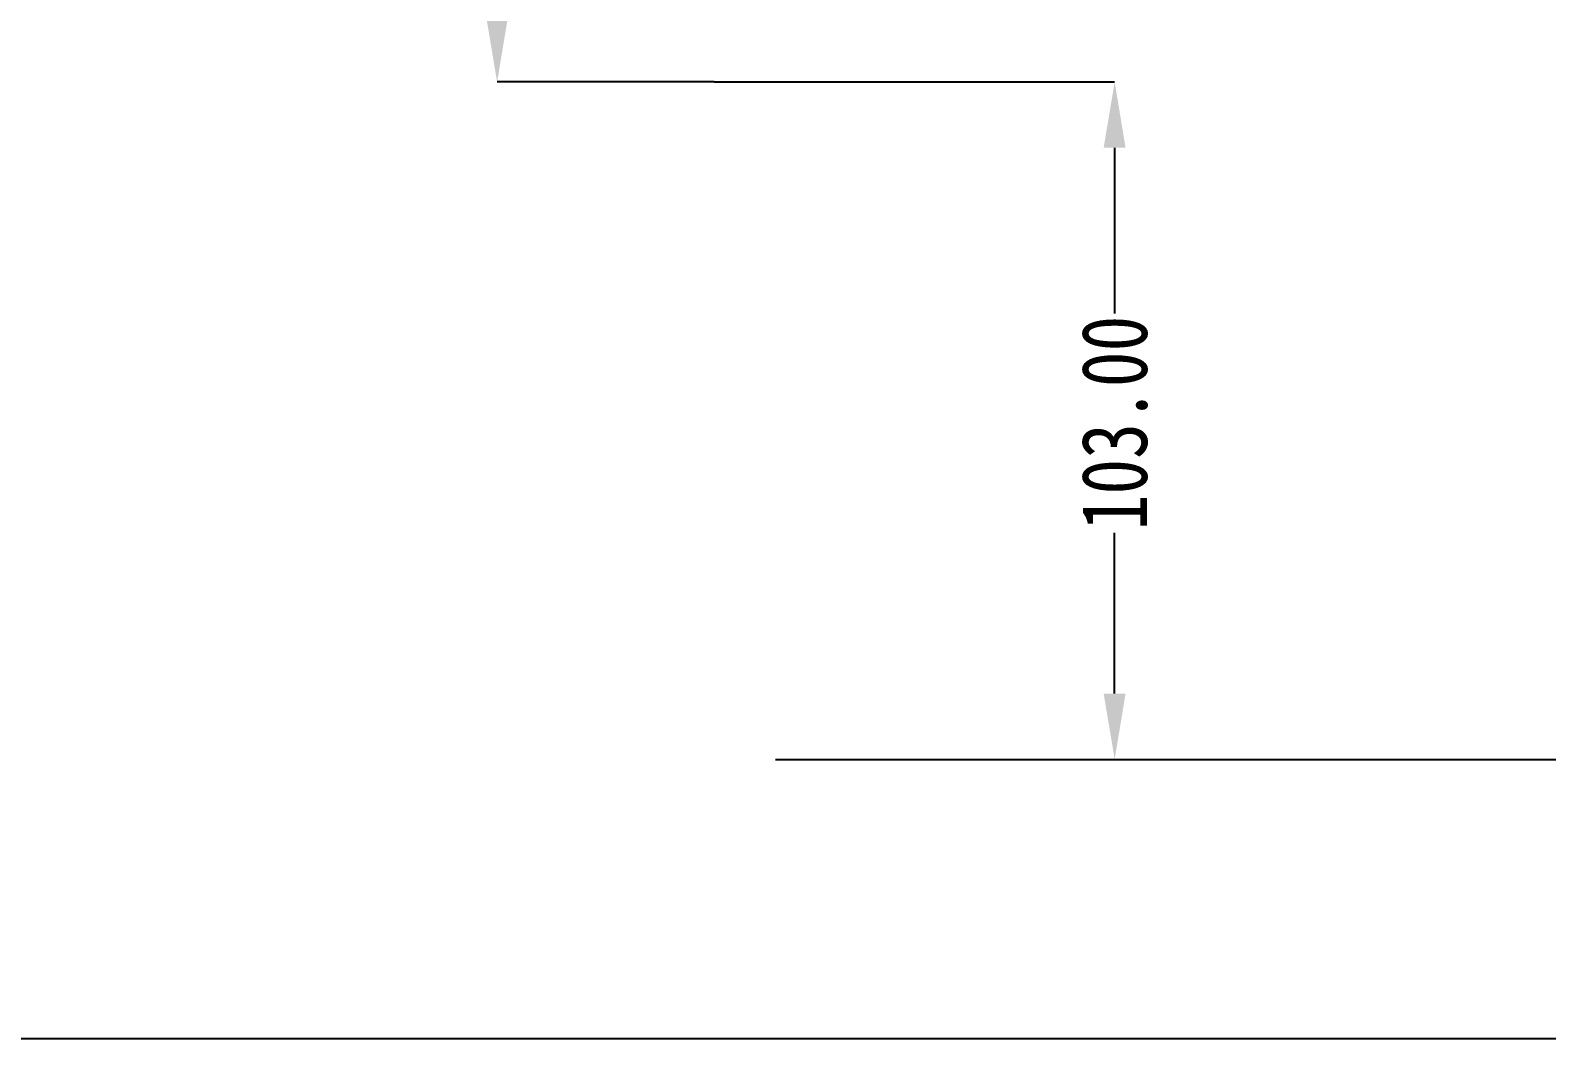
# Model space of a CAD drawing. Header units: millimetres. Extents: x -946 to 3963, y -10008 to 1396.
# Drawn here: x 113.6 to 344.2, y -373.3 to -220 of the extents above; entities that cross this region are included whole.
import ezdxf

# ---------------------------------------------------------------- set-up
doc = ezdxf.new("R2010")
doc.units = ezdxf.units.MM
doc.header["$LTSCALE"] = 16.335
doc.header["$PDMODE"] = 3
doc.header["$PDSIZE"] = 0.3125
doc.layers.get('0').update_dxf_attribs({"linetype": 'CONTINUOUS'})
doc.layers.get('Defpoints').update_dxf_attribs({"linetype": 'CONTINUOUS'})
doc.styles.get("Standard").update_dxf_attribs({"font": 'txt', "width": 0.8})
doc.dimstyles.new('11', dxfattribs={"dimtxt": 10, "dimasz": 10, "dimexe": 0, "dimexo": 0, "dimgap": 0, "dimtad": 0, "dimzin": 0, "dimdsep": 46, "dimtxsty": 'Standard', "dimcen": 0, "dimclrd": 4, "dimclre": 4, "dimclrt": 6, "dimazin": 0, "dimtfac": 1, "dimtofl": 0, "dimtmove": 0, "dimatfit": 3, "dimfxl": 0, "dimtolj": 1, "dimtzin": 0, "dimarcsym": 0})

# ---------------------------------------------------------------- blocks, each defined once
blk = doc.blocks.new('*D12')
at = {"color": 4, "lineweight": -2}
for p, q in [((217.61, -102.87), (184.6, -102.87)), ((184.6, -112.87), (184.6, -137.99)), ((184.6, -217.87), (184.6, -172.66)), ((217.61, -227.87), (184.6, -227.87))]:
    blk.add_line(p, q, dxfattribs=at)
at = {"color": 4}
for points in [[(182.93, -112.87), (186.27, -112.87), (184.6, -102.87)], [(182.93, -217.87), (186.27, -217.87), (184.6, -227.87)]]:
    blk.add_solid(points, dxfattribs=at)
at = {"layer": 'Defpoints', "color": 0}
for p in [(217.61, -102.87), (184.6, -227.87), (217.61, -227.87)]:
    blk.add_point(p, dxfattribs=at)
at = {"color": 6, "insert": (184.6, -155.33), "char_height": 10, "attachment_point": 5, "rotation": 90}
blk.add_mtext('\\A1;125.00', dxfattribs=at)
blk = doc.blocks.new('*D14')
at = {"color": 4, "lineweight": -2}
for p, q in [((226.92, -150.87), (415.79, -150.87)), ((415.79, -160.87), (415.79, -231.97)), ((415.79, -320.87), (415.79, -265.31)), ((226.92, -330.87), (415.79, -330.87))]:
    blk.add_line(p, q, dxfattribs=at)
at = {"color": 4}
for points in [[(414.12, -160.87), (417.45, -160.87), (415.79, -150.87)], [(414.12, -320.87), (417.45, -320.87), (415.79, -330.87)]]:
    blk.add_solid(points, dxfattribs=at)
at = {"layer": 'Defpoints', "color": 0}
for p in [(226.92, -150.87), (226.92, -330.87), (415.79, -330.87)]:
    blk.add_point(p, dxfattribs=at)
at = {"color": 6, "insert": (415.79, -248.64), "char_height": 10, "attachment_point": 5, "rotation": 90}
blk.add_mtext('\\A1;180.00', dxfattribs=at)
blk = doc.blocks.new('*D66')
at = {"color": 4, "lineweight": -2}
for p, q in [((217.61, -227.87), (278.49, -227.87)), ((278.49, -237.87), (278.49, -263.07)), ((278.49, -320.87), (278.49, -296.4)), ((264.6, -330.87), (278.49, -330.87))]:
    blk.add_line(p, q, dxfattribs=at)
at = {"color": 4}
for points in [[(276.82, -237.87), (280.15, -237.87), (278.49, -227.87)], [(276.82, -320.87), (280.15, -320.87), (278.49, -330.87)]]:
    blk.add_solid(points, dxfattribs=at)
at = {"layer": 'Defpoints', "color": 0}
for p in [(217.61, -227.87), (264.6, -330.87), (278.49, -330.87)]:
    blk.add_point(p, dxfattribs=at)
at = {"color": 6, "insert": (278.49, -279.73), "char_height": 10, "attachment_point": 5, "rotation": 90}
blk.add_mtext('\\A1;103.00', dxfattribs=at)

msp = doc.modelspace()

# ---------------------------------------------------------------- linework, layer by layer
msp.add_lwpolyline([(-305.989, 246.368), (687.124, 246.368), (687.124, -373.333), (-305.989, -373.333)], close=True)

# ---------------------------------------------------------------- dimensions: what is measured, and where the dimension line sits
for base, p1, p2, picture, middle in [((184.6, -227.872), (217.613, -102.872), (217.613, -227.872), '*D12', (184.6, -155.325)), ((415.785, -330.872), (226.923, -150.872), (226.923, -330.872), '*D14', (415.785, -248.639)), ((278.487, -330.872), (217.613, -227.872), (264.6, -330.872), '*D66', (278.487, -279.735))]:
    dim = msp.add_linear_dim(base=base, p1=p1, p2=p2, angle=90, dimstyle='11')
    dim.commit()
    dim.dimension.update_dxf_attribs({"geometry": picture, "text_midpoint": middle, "dimtype": 160})

doc.saveas('drawing.dxf')
